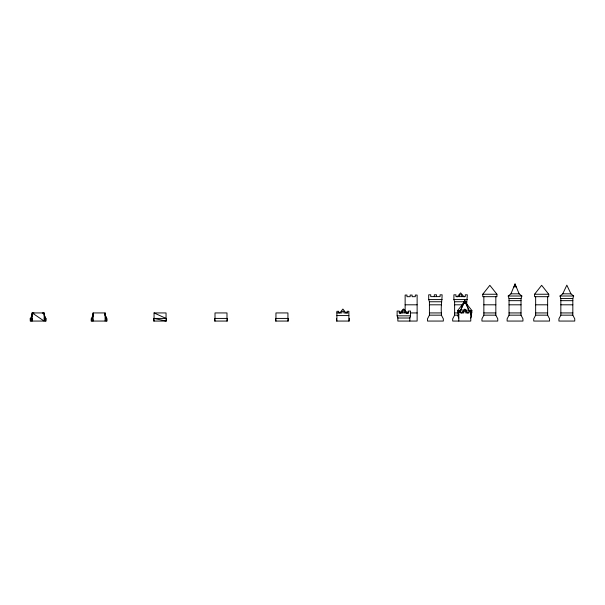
<?xml version="1.0" encoding="UTF-8"?>
<svg xmlns="http://www.w3.org/2000/svg" width="605" height="605" viewBox="0 0 605 605"><rect width="100%" height="100%" fill="white"/><g stroke="black" fill="none" stroke-linecap="round" stroke-linejoin="round"><path stroke-width="0.91" d="M397.84 317.406L397.84 321.058L417.125 321.058L417.125 295.059L415.302 295.059L415.302 296.684L412.118 296.684L412.118 295.059L410.152 295.059L410.152 296.684L406.968 296.684L406.968 295.059L405.138 295.059L405.138 311.129M441.4 312.936C440.773 306.75 442.013 300.866 442.126 294.801L440.077 294.801L440.077 296.624L430.745 296.624L430.745 294.801L428.695 294.801L428.695 299.581L429.414 301.759L429.414 315.167L427.501 318.827L427.501 321.058L443.321 321.058L443.321 318.827L441.4 315.167L441.4 312.936L429.414 312.936M466.606 304.807L467.325 294.801L465.283 294.801L465.283 296.624L455.943 296.624L455.943 294.801L453.901 294.801L453.901 299.581L454.62 301.759L454.62 315.167L452.699 318.827L452.699 321.058L470.773 321.058L470.773 311.31L468.951 311.31L468.951 312.936L465.767 312.936L465.767 311.31L463.801 311.31L463.801 312.936L460.609 312.936L460.609 311.31L458.787 311.31L458.787 321.058M483.849 296.684L483.849 315.167L481.935 318.827L481.935 321.058L497.756 321.058L497.756 318.827L495.835 315.167L495.835 296.684M521.026 315.167L521.026 298.552L521.865 296.004L519.128 293.826L515.036 283.942L510.938 293.826L508.2 296.004L509.039 298.552L509.039 315.167L507.126 318.827L507.126 321.058L522.947 321.058L522.947 318.827L521.026 315.167L509.039 315.167M535.652 296.684L535.652 315.167L533.739 318.827L533.739 321.058L549.559 321.058L549.559 318.827L547.638 315.167L547.638 296.684M572.829 312.936L572.829 298.552L573.669 296.004L570.931 293.826L566.84 285.159L562.741 293.826L560.003 296.004L560.843 298.552L560.843 315.167L558.929 318.827L558.929 321.058L574.75 321.058L574.75 318.827L572.829 315.167L572.829 312.936L560.843 312.936M31.626 317.504L32.171 313.95M92.573 317.504L93.117 313.95M45.413 321.058L44.157 312.936L32.171 312.936L30.908 321.058L32.466 320.105M106.359 321.058L105.104 312.936L93.117 312.936L91.854 321.058L93.412 320.105M458.378 313.239L458.008 316.392L458.787 318.018M31.566 317.202L32.171 314.562M92.512 317.202L92.913 315.439M470.773 314.804L471.613 312.256L468.875 310.078L464.784 301.411L460.685 310.078L457.947 312.256L458.787 314.804M410.545 315.833L409.827 318.018L397.84 318.018L397.122 315.833L397.122 311.053L399.164 311.053L399.164 312.876L408.504 312.876L408.504 311.053L410.545 311.053L410.545 315.833L397.122 315.833M464.784 300.193L460.685 310.078L468.875 310.078L464.784 300.193L464.784 303.218M470.773 318.018L471.552 316.392L470.992 312.377M44.536 315.901L46.071 318.827L46.071 321.058L30.25 321.058L30.25 318.827L32.171 315.167M92.731 315.901L91.196 318.827L91.196 321.058L107.017 321.058L107.017 318.827L105.104 315.167M461.532 306.637L464.784 300.95L467.098 305.011M339.76 313.027L342.891 309.049L346.015 313.027M461.653 313.027L464.784 309.049L467.907 313.027M457.698 312.936L457.698 310.501L464.239 302.25M482.76 294.249L489.846 285.31L496.932 294.249L496.932 296.684L482.76 296.684L482.76 294.249L496.932 294.249M534.563 294.249L541.649 285.31L548.735 294.249L548.735 296.684L534.563 296.684L534.563 294.249L548.735 294.249M399.822 313.027L403.338 309.049L404.503 310.373M400.336 313.14L403.837 309.155L407.339 313.14M457.115 296.889L460.617 292.903L464.111 296.889M32.11 319.092L30.25 318.827L31.989 318.374M42.312 313.095L44.157 312.936L44.157 321.058L32.171 312.936L32.171 321.058M513.819 286.868L516.246 286.868M510.938 293.826L519.128 293.826M562.741 293.826L570.931 293.826M508.2 296.004L521.865 296.004M560.003 296.004L573.669 296.004M509.039 298.552L521.026 298.552M560.843 298.552L572.829 298.552M428.695 299.581L442.126 299.581M453.901 299.581L467.325 299.581M509.039 300.662L521.026 300.662M560.843 300.662L572.829 300.662M429.414 301.759L441.4 301.759M454.62 301.759L466.606 301.759M463.566 303.12L465.994 303.12M405.138 304.807L417.125 304.807M429.414 304.807L441.4 304.807M454.62 304.807L462.916 304.807M483.849 304.807L495.835 304.807M509.039 304.807L521.026 304.807M535.652 304.807L547.638 304.807M560.843 304.807L572.829 304.807M457.698 310.501L460.534 310.501M469.034 310.501L471.862 310.501L471.862 312.936M457.947 312.256L463.415 312.256M467.06 312.256L468.883 312.256M154.056 321.058L154.056 312.936L166.05 312.936L166.05 321.058L154.056 318.419M336.894 312.936L337.666 312.936M338.445 312.936L341.908 312.936L341.908 311.31L343.874 311.31L343.874 312.936L347.958 312.936M401.259 312.936L399.671 312.936L399.671 311.31M406.061 312.936L408.466 312.936M410.243 312.936L417.125 312.936M454.62 312.936L458.31 312.936M483.849 312.936L495.835 312.936M509.039 312.936L521.026 312.936M535.652 312.936L547.638 312.936M429.414 315.167L441.4 315.167M454.62 315.167L458.31 315.167M483.849 315.167L495.835 315.167M535.652 315.167L547.638 315.167M560.843 315.167L572.829 315.167M336.894 315.576L348.881 315.576M215.002 318.419L226.988 318.419M275.948 318.419L287.935 318.419M30.25 318.827L32.11 318.827M44.21 318.827L46.071 318.827M32.171 312.936L34.009 313.095M154.056 312.936L166.05 318.419M405.66 311.704L406.84 313.027M464.784 301.562L471.862 310.501M105.104 314.562L105.701 317.202M44.157 314.562L44.755 317.202M105.678 316.657L105.86 317.829M105.104 313.95L105.641 317.504M44.157 313.95L44.694 317.504M515.036 283.942L515.036 285.598M461.713 296.624L461.713 294.801L459.513 294.801L459.513 296.624M436.515 296.624L436.515 294.801L434.307 294.801L434.307 296.624M409.827 317.406L409.827 321.058M408.004 311.31L408.004 312.936M404.934 312.876L404.934 311.053L402.733 311.053L402.733 312.876M349.289 318.419L349.289 321.058L336.493 321.058L336.493 318.419M348.881 321.058L348.881 311.31L347.058 311.31L347.058 312.936M338.724 312.936L338.724 311.31L336.894 311.31L336.894 321.058M288.343 318.419L288.343 321.058L275.547 321.058L275.547 318.419M287.935 321.058L287.935 312.936L275.948 312.936L275.948 321.058M227.397 318.419L227.397 321.058L214.601 321.058L214.601 318.419M226.988 321.058L226.988 312.936L215.002 312.936L215.002 321.058M105.104 312.936L105.104 321.058M93.117 312.936L93.117 321.058M166.451 318.419L153.655 318.419L153.655 321.058L166.451 321.058L166.451 318.419"/></g></svg>
